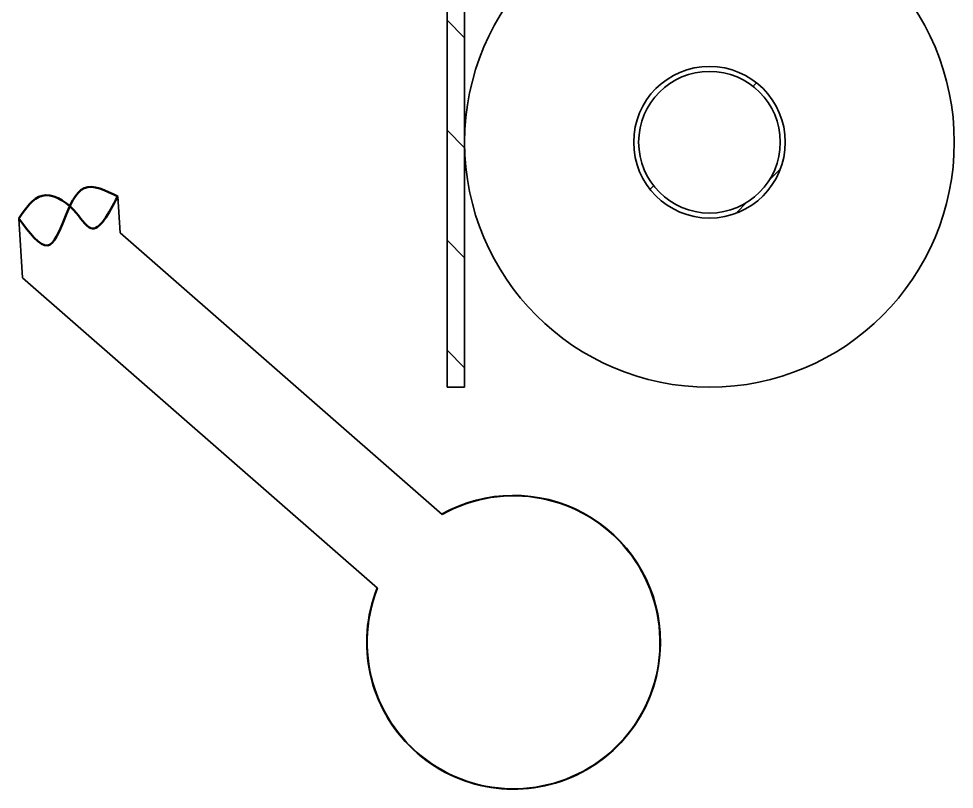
# Model space of a CAD drawing. Header units: millimetres. Extents: x 0 to 841, y 0 to 594.
# Drawn here: x 556.2 to 651.8, y 258.4 to 337 of the extents above; entities that cross this region are included whole.
import ezdxf

# ---------------------------------------------------------------- set-up
doc = ezdxf.new("R2010")
doc.units = ezdxf.units.MM
doc.layers.add('粗实线', color=7, linetype='Continuous', lineweight=50)

msp = doc.modelspace()

# ---------------------------------------------------------------- hatches: boundary and pattern name
at = {"linetype": 'Continuous', "lineweight": 18}
h = msp.add_hatch(dxfattribs=at)
h.set_pattern_fill('ANSI31', scale=2.5, angle=90, style=0)
h.set_pattern_definition([(135, (-744.932, -742.906), (-5.61266, -5.61266), [])])
h.paths.add_polyline_path([(599.955, 524.437), (599.955, 299.437), (601.755, 299.437), (601.755, 524.437)], flags=0)
h = msp.add_hatch(dxfattribs=at)
h.set_pattern_fill('ANSI31', scale=2.5, style=0)
h.set_pattern_definition([(45, (-744.932, -742.906), (-5.61266, 5.61266), [])])
edge = h.paths.add_edge_path(flags=0)
edge.add_arc((626.755, 324.437), 7.74, 0, 360)
edge = h.paths.add_edge_path(flags=0)
edge.add_arc((626.755, 324.437), 7.231, 0, 360)

# ---------------------------------------------------------------- linework, layer by layer
at = {"color": 7, "linetype": 'Continuous', "lineweight": 35}
for p, q in [((599.955, 299.437), (599.955, 524.437)), ((601.755, 299.437), (601.755, 524.437)), ((566.571, 315.192), (566.324, 318.888)), ((556.216, 316.654), (556.619, 310.612)), ((566.571, 315.192), (599.443, 286.434)), ((592.859, 278.908), (556.619, 310.612)), ((599.955, 299.437), (601.755, 299.437))]:
    msp.add_line(p, q, dxfattribs=at)
for radius in [25, 7.74, 7.231]:
    msp.add_circle((626.755, 324.437), radius, dxfattribs=at)
for radius, start, end in [(14.948, 158.36107, 119.27719), (15, 3.81913, 119.34791), (15, 158.29035, 3.81913)]:
    msp.add_arc((606.753, 273.396), radius, start, end, dxfattribs=at)
at = {"layer": '粗实线'}
for points, knots in [([(556.216, 316.654), (557.296, 315.218), (560.233, 311.313), (561.371, 321.417), (565.076, 319.525), (566.324, 318.888)], [0, 0, 0, 0, 1.615254, 4.390151, 5.801151, 5.801151, 5.801151, 5.801151]), ([(556.216, 316.654), (556.936, 317.702), (558.418, 319.857), (561.783, 318.072), (563.91, 314.304), (565.398, 317.129), (566.324, 318.888)], [0, 0, 0, 0, 1.33428, 2.743695, 3.76933, 5.461814, 5.461814, 5.461814, 5.461814])]:
    msp.add_open_spline(points, degree=3, knots=knots, dxfattribs=at)

doc.saveas('drawing.dxf')
